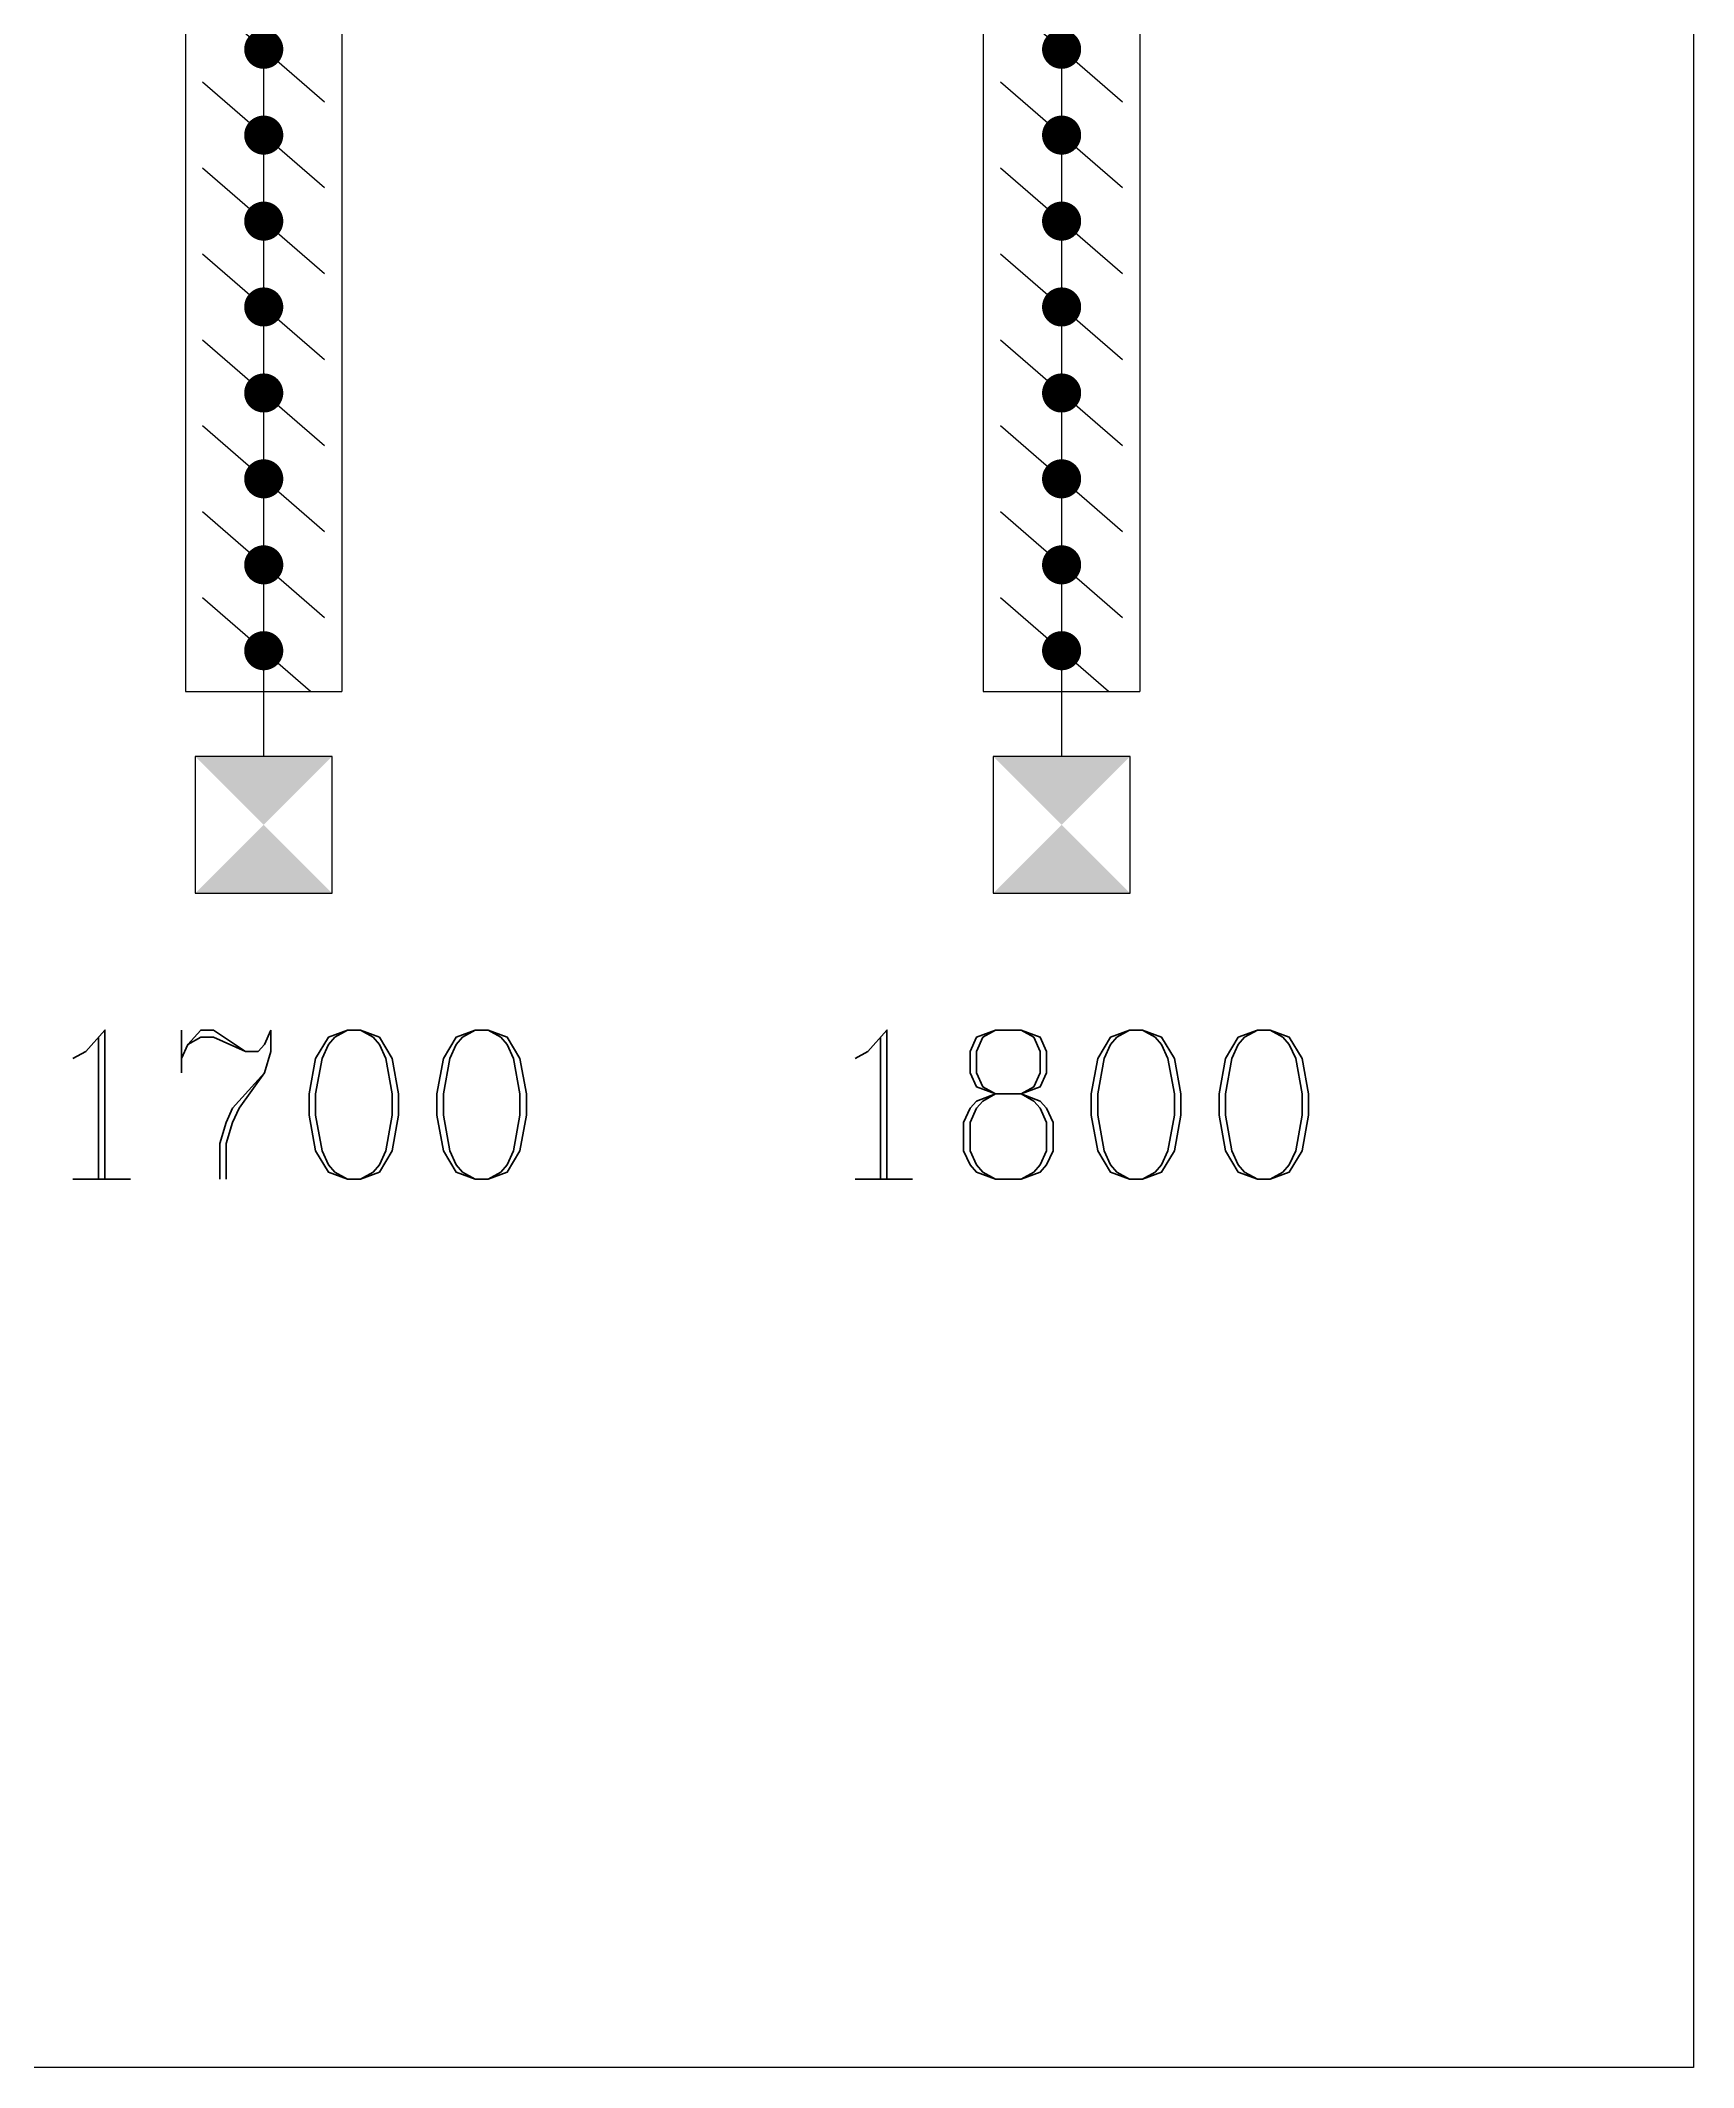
# Model space of a CAD drawing. Extents: x 462150 to 608263, y 35809 to 85242.
# Drawn here: x 522165 to 523222, y 66699 to 67995 of the extents above; entities that cross this region are included whole.
import ezdxf

# ---------------------------------------------------------------- set-up
doc = ezdxf.new("R2010")
doc.units = 0
doc.header["$LTSCALE"] = 500
doc.header["$MEASUREMENT"] = 0
for name, color, linetype in [('AC-DAMPER', 2, 'Continuous'), ('AC.VD.', 41, 'Continuous'), ('PL-W-TEXT', 7, 'Continuous')]:
    doc.layers.add(name, color=color, linetype=linetype)
doc.styles.add('FF-LOOP', font='romanc.shx', dxfattribs={"height": 2})
doc.styles.add('ROMAND', font='sanss___.ttf', dxfattribs={"height": 0.3})
doc.styles.add('ROMANS', font='romans.shx', dxfattribs={"width": 0.8, "height": 100})

# ---------------------------------------------------------------- blocks, each defined once
blk = doc.blocks.new('MD-1700')
at = {"layer": 'AC-DAMPER'}
for p, q in [((43.7, 129.1), (-43.8, 129.1)), ((-43.8, 129.1), (-43.8, 41.6)), ((43.7, 41.6), (43.7, 129.1)), ((-43.8, 41.6), (43.7, 41.6)), ((0, -1700), (0, 41.6)), ((50, 0), (-50, 0)), ((-50, -1700), (-50, 0)), ((-30, 0), (39, -59.8)), ((50, -1700), (50, 0)), ((-39, -47.1), (39, -114.7)), ((-39, -102), (39, -169.7)), ((-39, -157), (39, -224.6)), ((-39, -212), (39, -279.6)), ((-39, -266.9), (39, -334.5)), ((-39, -321.9), (39, -389.5)), ((-39, -376.8), (39, -444.5))]:
    blk.add_line(p, q, dxfattribs=at)
at = {"layer": 'AC-DAMPER', "const_width": 12.5}
for points in [[(-6.3, -26, -1), (6.2, -26, -1)], [(-6.3, -80.9, -1), (6.2, -80.9, -1)], [(-6.3, -135.9, -1), (6.2, -135.9, -1)], [(-6.3, -190.8, -1), (6.2, -190.8, -1)], [(-6.3, -245.8, -1), (6.2, -245.8, -1)], [(-6.3, -300.7, -1), (6.2, -300.7, -1)], [(-6.3, -355.7, -1), (6.2, -355.7, -1)], [(-6.3, -410.6, -1), (6.2, -410.6, -1)]]:
    blk.add_lwpolyline(points, format="xyb", close=True, dxfattribs=at)
at = {"layer": 'AC-DAMPER'}
blk.add_solid([(43.7, 41.6), (-43.8, 41.6), (-43.8, 129.1), (43.7, 129.1)], dxfattribs=at)
at = {"layer": 'AC-DAMPER', "text_generation_flag": 4, "width": 1}
for style, p in [('ROMANS', (-43.8, 41.6)), ('ROMANS', (-0.5, 41.6)), ('ROMAND', (43.7, 41.6))]:
    blk.add_text('a', height=0.005, rotation=180, dxfattribs=dict(at, style=style)).set_placement(p)
blk = doc.blocks.new('MD-1800')
at = {"layer": 'AC-DAMPER'}
for p, q in [((-1800, 50), (0, 50)), ((-376.8, 39), (-444.5, -39)), ((-321.9, 39), (-389.5, -39)), ((-266.9, 39), (-334.5, -39)), ((-212, 39), (-279.6, -39)), ((-157, 39), (-224.6, -39)), ((-102, 39), (-169.7, -39)), ((-47.1, 39), (-114.7, -39)), ((0, -50), (0, 50)), ((129.1, 43.8), (41.6, 43.8)), ((41.6, 43.8), (41.6, -43.7)), ((129.1, -43.7), (129.1, 43.8)), ((0, 30), (-59.8, -39)), ((-1800, 0), (41.6, 0)), ((-1800, -50), (0, -50)), ((41.6, -43.7), (129.1, -43.7))]:
    blk.add_line(p, q, dxfattribs=at)
at = {"layer": 'AC-DAMPER', "const_width": 12.5}
for points in [[(-410.6, 6.3, -1), (-410.6, -6.2, -1)], [(-355.7, 6.3, -1), (-355.7, -6.2, -1)], [(-300.7, 6.3, -1), (-300.7, -6.2, -1)], [(-245.8, 6.3, -1), (-245.8, -6.2, -1)], [(-190.8, 6.3, -1), (-190.8, -6.2, -1)], [(-135.9, 6.3, -1), (-135.9, -6.2, -1)], [(-80.9, 6.3, -1), (-80.9, -6.2, -1)], [(-26, 6.3, -1), (-26, -6.2, -1)]]:
    blk.add_lwpolyline(points, format="xyb", close=True, dxfattribs=at)
at = {"layer": 'AC-DAMPER'}
blk.add_solid([(41.6, -43.7), (41.6, 43.8), (129.1, 43.8), (129.1, -43.7)], dxfattribs=at)
at = {"layer": 'AC-DAMPER', "text_generation_flag": 4, "width": 1}
for style, p in [('ROMANS', (41.6, 43.8)), ('ROMANS', (41.6, 0.5)), ('ROMAND', (41.6, -43.7))]:
    blk.add_text('a', height=0.005, rotation=90, dxfattribs=dict(at, style=style)).set_placement(p)

msp = doc.modelspace()

# ---------------------------------------------------------------- linework, layer by layer
msp.add_lwpolyline([(509405.5, 70606), (523222.2, 70606), (523222.2, 66699.1), (509405.5, 66699.1)], close=True)

# ---------------------------------------------------------------- block references
at = {"layer": 'AC.VD.'}
for name, p, rotation in [('MD-1800', (522818.2, 67579.1), 270), ('MD-1700', (522308.1, 67579.1), 180)]:
    msp.add_blockref(name, p, dxfattribs=dict(at, rotation=rotation))

# ---------------------------------------------------------------- texts
at = {"layer": 'PL-W-TEXT', "style": 'FF-LOOP'}
for s, p in [('1700', (522161.7, 67267.2)), ('1800', (522661.7, 67267.2))]:
    msp.add_text(s, height=95.26, dxfattribs=at).set_placement(p)

doc.saveas('drawing.dxf')
